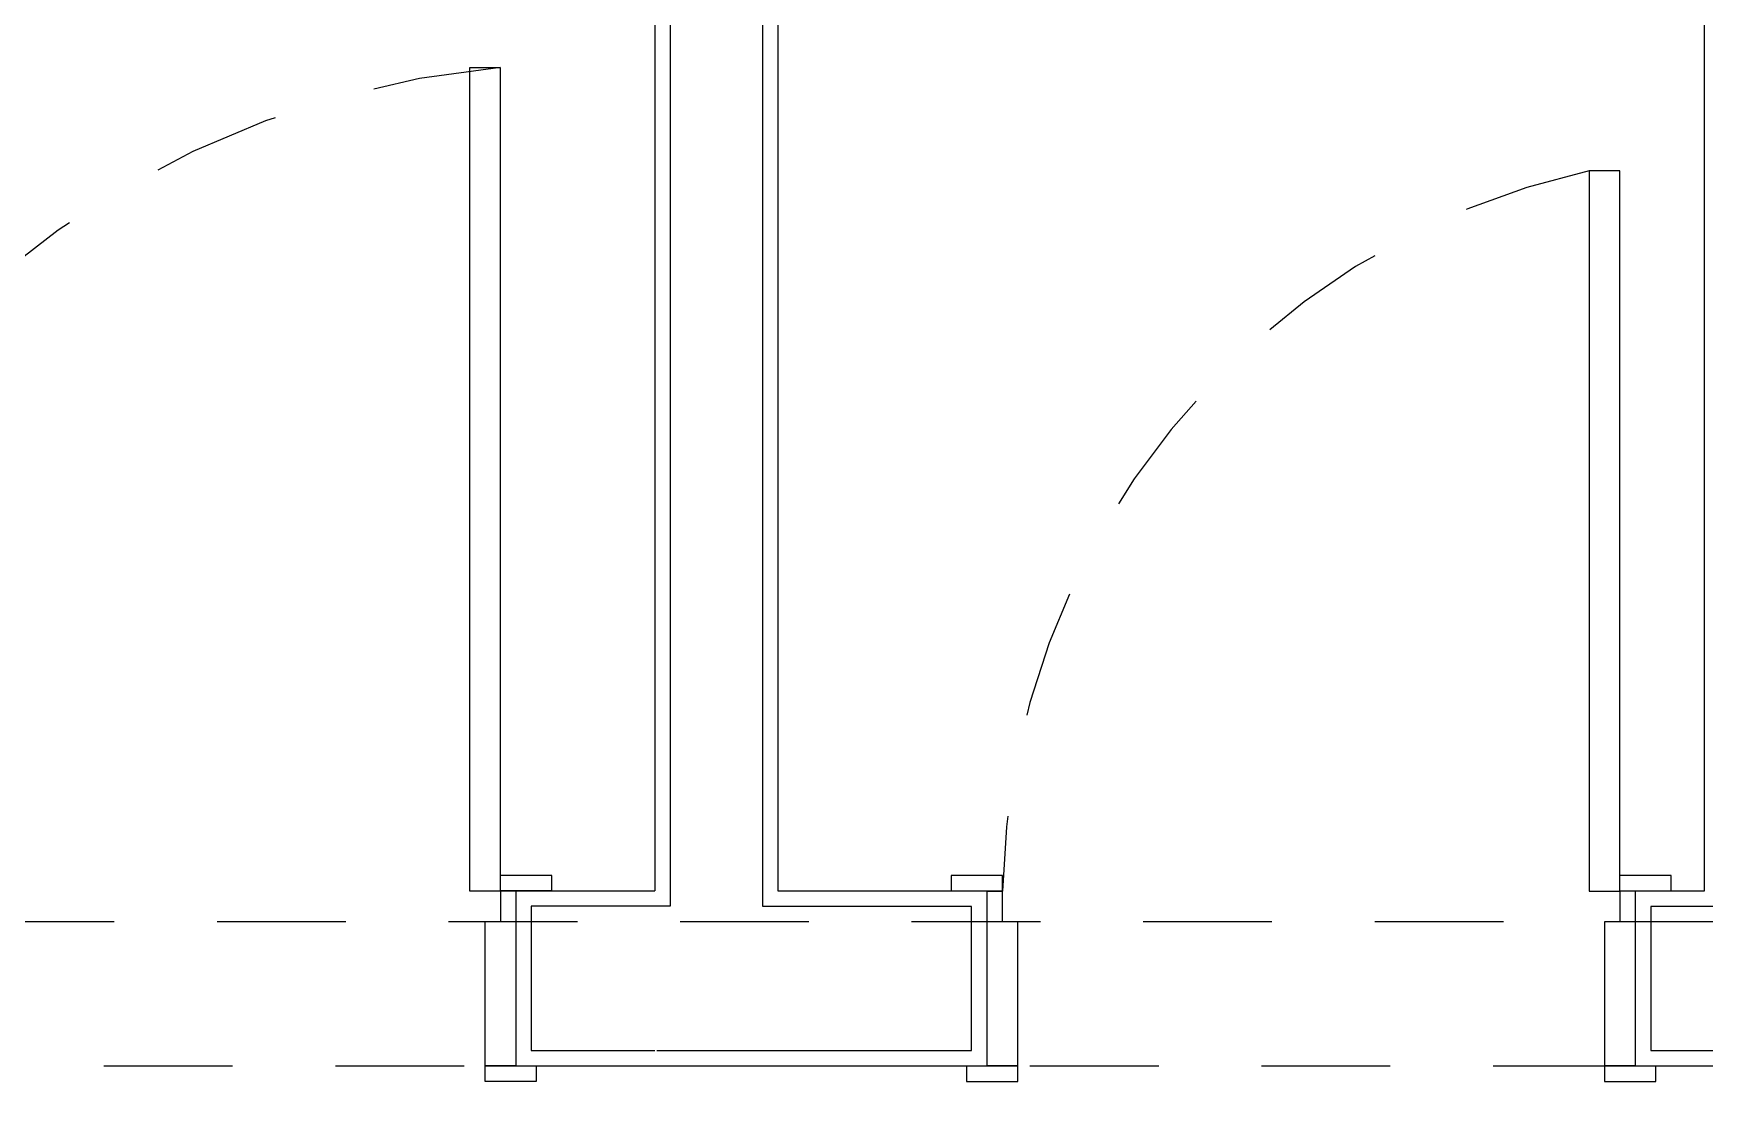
# Model space of a CAD drawing. Header units: millimetres. Extents: x 188.6 to 263.2, y 40.1 to 120.1.
# Drawn here: x 230.28 to 231.904, y 49.797 to 50.835 of the extents above; entities that cross this region are included whole.
import ezdxf

# ---------------------------------------------------------------- set-up
doc = ezdxf.new("R2010")
doc.units = ezdxf.units.MM
doc.linetypes.add('HIDDEN2', pattern=[0.1875, 0.125, -0.0625])
doc.linetypes.add('XREF_305_306$0$XREF-TIPO$0$HIDDEN2', pattern=[0.1875, 0.125, -0.0625])
for name, color, linetype in [('ARQ', 8, 'Continuous'), ('ESTR-VIGAS', 11, 'HIDDEN2'), ('ESTRUTURA', 7, 'Continuous'), ('INC-HID-TEXTO', 7, 'Continuous')]:
    doc.layers.add(name, color=color, linetype=linetype)
doc.styles.add('60-100', font='romans.shx', dxfattribs={"height": 0.16})
doc.dimstyles.new('SETAS75', dxfattribs={"dimtxt": 0.16, "dimasz": 0.15, "dimexe": 0.15, "dimexo": 0, "dimgap": 0.1, "dimtad": 1, "dimzin": 10, "dimdsep": 46, "dimtxsty": '60-100', "dimblk1": 'OPEN', "dimblk2": 'OPEN', "dimsah": 1, "dimcen": 0, "dimclrd": 244, "dimclre": 244, "dimclrt": 7, "dimadec": 0, "dimazin": 0, "dimtfac": 1, "dimtix": 1, "dimtmove": 2, "dimatfit": 3, "dimldrblk": 'OPEN', "dimfxl": 0.15, "dimtolj": 1, "dimtzin": 6, "dimarcsym": 0})

# ---------------------------------------------------------------- blocks, each defined once
blk = doc.blocks.new('ESTR-1TP-29.09.2016')
at = {"layer": 'ESTR-VIGAS'}
for points in [[(29.7374, 12.2952), (26.0274, 12.2952)], [(26.1274, 12.1552), (29.5374, 12.1552)]]:
    blk.add_lwpolyline(points, dxfattribs=at)
blk = doc.blocks.new('arq-3pav')
at = {"layer": 'ARQ'}
for p, q in [((25.6953, 9.7451), (25.8753, 9.7451)), ((25.7753, 9.7601), (25.7253, 9.7601)), ((25.7753, 9.7451), (25.7253, 9.7451)), ((25.7253, 9.7451), (25.7253, 9.7151)), ((25.7753, 9.7451), (25.7253, 9.7451)), ((25.7403, 9.7451), (25.7403, 9.575)), ((25.7403, 9.7451), (25.7403, 9.575)), ((25.7403, 9.7451), (25.7403, 9.575)), ((25.7753, 9.7451), (25.7753, 9.7601)), ((26.1633, 9.7599), (26.1633, 9.7449)), ((26.2133, 9.7599), (26.1633, 9.7599)), ((26.2133, 9.7449), (26.1633, 9.7449)), ((26.1983, 9.5749), (26.1983, 9.7449)), ((26.1983, 9.7449), (26.2133, 9.7449)), ((26.2133, 9.7449), (26.2133, 9.7599)), ((26.2133, 9.7149), (26.2133, 9.7449)), ((26.8633, 9.7599), (26.8133, 9.7599)), ((26.8133, 9.7449), (26.8133, 9.7149)), ((26.8633, 9.7449), (26.8133, 9.7449)), ((26.8283, 9.7449), (26.8283, 9.6249)), ((26.8283, 9.7449), (26.8283, 9.5749)), ((26.8633, 9.7449), (26.8633, 9.7599)), ((25.7553, 9.7301), (25.7553, 9.59)), ((25.7253, 9.7151), (25.7103, 9.7151)), ((25.7103, 9.7151), (25.7103, 9.575)), ((26.2283, 9.7149), (26.2133, 9.7149)), ((26.2283, 9.5749), (26.2283, 9.7149)), ((26.8133, 9.7149), (26.7983, 9.7149)), ((26.7983, 9.7149), (26.7983, 9.5749)), ((25.7553, 9.59), (25.8753, 9.59)), ((25.7103, 9.575), (25.8753, 9.575)), ((25.7103, 9.575), (25.7103, 9.56)), ((25.7403, 9.575), (25.7103, 9.575)), ((25.7103, 9.575), (25.7603, 9.575)), ((25.7603, 9.56), (25.7603, 9.575)), ((26.1783, 9.5749), (26.2283, 9.5749)), ((26.1783, 9.5749), (26.1783, 9.5599)), ((26.2283, 9.5749), (26.1983, 9.5749)), ((26.2283, 9.5599), (26.2283, 9.5749)), ((26.7983, 9.5749), (26.7983, 9.5599)), ((26.8283, 9.5749), (26.7983, 9.5749)), ((26.7983, 9.5749), (26.8483, 9.5749)), ((26.8483, 9.5599), (26.8483, 9.5749)), ((25.7103, 9.56), (25.7603, 9.56)), ((26.1783, 9.5599), (26.2283, 9.5599)), ((26.7983, 9.5599), (26.8483, 9.5599))]:
    blk.add_line(p, q, dxfattribs=at)
for points in [[(25.7753, 11.795), (25.7753, 11.625), (25.8753, 11.625), (25.8753, 9.7451)], [(25.8753, 9.575), (25.8753, 9.5749), (26.1983, 9.5749), (26.1983, 9.7449), (25.9953, 9.7449), (25.9953, 11.625), (26.8953, 11.625), (26.8953, 10.495), (26.8953, 10.495), (26.8953, 10.375), (26.8953, 10.375), (26.8953, 9.7449), (26.8283, 9.7449), (26.8283, 9.5749), (27.1903, 9.5749), (27.1903, 9.7449), (27.0653, 9.7449), (27.0653, 11.795), (25.7753, 11.795)], [(25.7903, 11.78), (25.7903, 11.64), (25.8903, 11.64), (25.8903, 9.7301), (25.7553, 9.7301)], [(25.8774, 9.5899), (26.1833, 9.5899), (26.1833, 9.7299), (25.9803, 9.7299), (25.9803, 11.64), (26.9103, 11.64), (26.9103, 10.48), (26.9103, 10.48), (26.9103, 10.39), (26.9103, 10.39), (26.9103, 9.7299), (26.8433, 9.7299), (26.8433, 9.5899), (27.1753, 9.5899), (27.1753, 9.7299), (27.0503, 9.7299), (27.0503, 11.78), (25.7903, 11.78)]]:
    blk.add_lwpolyline(points, dxfattribs=at)
for points in [[(25.6953, 9.7451), (25.7253, 9.7451), (25.7253, 10.5451), (25.6953, 10.5451)], [(26.7833, 9.7449), (26.8133, 9.7449), (26.8133, 10.4449), (26.7833, 10.4449)]]:
    blk.add_lwpolyline(points, close=True, dxfattribs=at)
at = {"layer": 'ARQ', "color": 8, "linetype": 'XREF_305_306$0$XREF-TIPO$0$HIDDEN2'}
for centre, radius, start, end in [((25.8047, 9.6658), 0.8829, 95.1552, 174.8448), ((26.9435, 9.7324), 0.7303, 102.6697, 179.0194)]:
    blk.add_arc(centre, radius, start, end, dxfattribs=at)
at = {"layer": 'ESTRUTURA'}
blk.add_blockref('ESTR-1TP-29.09.2016', (-1.6874, -2.5802), dxfattribs=at)
blk = doc.blocks.new('_OPEN')
at = {"color": 0, "linetype": 'ByBlock'}
for p, q in [((-1, 0.167), (0, 0)), ((0, 0), (-1, -0.167)), ((0, 0), (-1, 0))]:
    blk.add_line(p, q, dxfattribs=at)

msp = doc.modelspace()

# ---------------------------------------------------------------- block references
msp.add_blockref('arq-3pav', (205.0084, 40.2568))

# ---------------------------------------------------------------- next in the draw order: block references
at = {"layer": 'ESTRUTURA'}
msp.add_blockref('ESTR-1TP-29.09.2016', (203.3211, 37.6766), dxfattribs=at)

# ---------------------------------------------------------------- next in the draw order: leaders
at = {"layer": 'INC-HID-TEXTO'}
msp.add_leader([(228.9015, 48.5969), (230.506, 53.175), (233.1248, 53.175)], dimstyle='SETAS75', dxfattribs=at)

doc.saveas('drawing.dxf')
